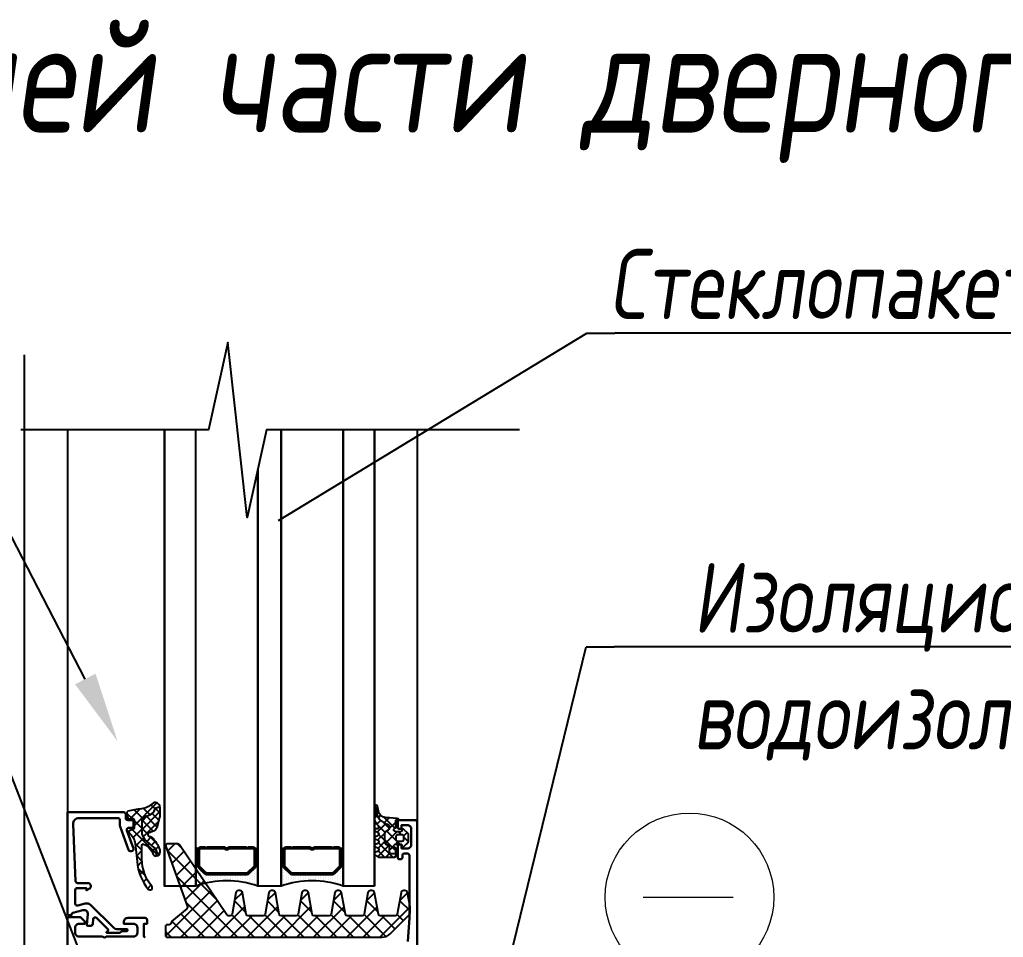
# Model space of a CAD drawing. Header units: millimetres. Extents: x 215300 to 349394, y -116838 to -1602.
# Drawn here: x 346995.2 to 347238.9, y -2693.3 to -2466 of the extents above; entities that cross this region are included whole.
import ezdxf
from ezdxf import colors
from ezdxf.entities.mleader import LeaderData, LeaderLine
from ezdxf.math import Vec2, Vec3

# ---------------------------------------------------------------- set-up
doc = ezdxf.new("R2010")
doc.units = ezdxf.units.MM
doc.layers.get('Defpoints').update_dxf_attribs({"color": 3, "lineweight": 35})
for name, color, linetype, lineweight in [('+АР_Размеры', 252, 'Continuous', 9), ('PDF _Геометрия', 7, 'Continuous', 0), ('АР_Оси_Разм', 7, 'Continuous', 15), ('АР_Тонкие', 250, 'Continuous', 5)]:
    doc.layers.add(name, color=color, linetype=linetype, lineweight=lineweight)
doc.layers.add('A-OKNO-RAM', color=140, linetype='Continuous')
doc.layers.add('АР_Таблицы', color=250, linetype='Continuous')
doc.styles.add('Архитект', font='isocpeur.ttf', dxfattribs={"width": 0.8, "oblique": 8})
doc.styles.add('Архитектурный размер', font='isocpeur.ttf', dxfattribs={"width": 0.8, "oblique": 8})
doc.dimstyles.new('KK 100', dxfattribs={"dimscale": 100, "dimtxt": 3, "dimasz": 2, "dimexe": 1.5, "dimexo": 2, "dimtad": 1, "dimdec": 0, "dimrnd": 5, "dimtxsty": 'Архитект', "dimblk": 'OBLIQUE', "dimcen": 2.5, "dimdle": 1.5, "dimadec": 0, "dimazin": 0, "dimtfac": 1, "dimtdec": 0, "dimtmove": 0, "dimatfit": 3, "dimarcsym": 0})

# ---------------------------------------------------------------- blocks, each defined once
blk = doc.blocks.new('*U22')
at = {"color": 8}
blk.add_lwpolyline([(0, -7.508), (0, -1), (2.25, -0.5), (-2.25, 0), (0, 0.5), (0, 5.323)], dxfattribs=at)
blk = doc.blocks.new('_Oblique')
at = {"color": 0, "linetype": 'ByBlock', "lineweight": -2}
blk.add_line((-0.5, -0.5), (0.5, 0.5), dxfattribs=at)
blk = doc.blocks.new('*D37')
at = {"layer": 'Defpoints', "color": 0, "ltscale": 100, "transparency": 16777216}
for p in [(347042.59, -2748.97), (346996.39, -2768.22), (347042.5, -2768.22)]:
    blk.add_point(p, dxfattribs=at)
at = {"layer": 'АР_Оси_Разм', "color": 0, "lineweight": -2, "ltscale": 100, "transparency": 16777216}
for p, q in [((346996.39, -2748.97), (346996.39, -2548.97)), ((346842.59, -2748.97), (346846.39, -2748.97)), ((346996.39, -2748.97), (346996.39, -2768.22)), ((346842.5, -2768.22), (346846.39, -2768.22)), ((346996.39, -2768.22), (346996.39, -2968.22))]:
    blk.add_line(p, q, dxfattribs=at)
at = {"layer": 'АР_Оси_Разм', "color": 0, "lineweight": -2, "ltscale": 100, "transparency": 16777216, "xscale": 200, "yscale": 200, "zscale": 200}
for p, rotation in [((346996.39, -2748.97), 270), ((346996.39, -2768.22), 90)]:
    blk.add_blockref('_Oblique', p, dxfattribs=dict(at, rotation=rotation))
at = {"layer": 'АР_Оси_Разм', "color": 0, "lineweight": 9, "ltscale": 100, "transparency": 16777216, "insert": (346755.06, -2743.76), "char_height": 300, "attachment_point": 5, "rotation": 90, "style": 'Архитектурный размер'}
blk.add_mtext('14', dxfattribs=at)

msp = doc.modelspace()

# ---------------------------------------------------------------- linework, layer by layer
at = {"layer": '+АР_Размеры', "ltscale": 100, "elevation": 0}
msp.add_lwpolyline([(347149.635, -2683.388), (347171.977, -2683.388)], dxfattribs=at)
at = {"layer": '+АР_Размеры', "ltscale": 100}
msp.add_circle((347161.118, -2683.388, 0), 20.881, dxfattribs=at)
at = {"layer": 'A-OKNO-RAM', "color": 8}
for p, q in [((347006.992, -2567.601, 0), (347006.992, -2662.328, 0)), ((347038.761, -2680.619, 0), (347038.761, -2567.601, 0)), ((347059.94, -2567.601, 0), (347059.94, -2680.619, 0)), ((347059.94, -2680.619, 0), (347059.94, -2567.601, 0)), ((347083.045, -2567.601, 0), (347083.045, -2680.619, 0)), ((347083.045, -2680.619, 0), (347083.045, -2567.601, 0)), ((347093.634, -2567.601, 0), (347093.634, -2664.735, 0)), ((347083.034, -2661.741, 0), (347083.377, -2661.398, 0)), ((347083.426, -2661.543, 0), (347083.859, -2661.11, 0)), ((347083.924, -2663.506, 0), (347083.034, -2662.617, 0)), ((347083.051, -2663.799, 0), (347083.732, -2663.118, 0)), ((347084.081, -2662.216, 0), (347083.43, -2661.564, 0)), ((347084.027, -2663.644, 0), (347084.596, -2663.075, 0)), ((347088.105, -2666.24, 0), (347085.409, -2663.544, 0)), ((347085.434, -2664.939, 0), (347086.683, -2663.689, 0)), ((347083.65, -2665.274, 0), (347084.579, -2664.345, 0)), ((347083.721, -2667.279, 0), (347085.859, -2665.141, 0)), ((347085.631, -2667.288, 0), (347084.139, -2665.797, 0)), ((347086.686, -2666.268, 0), (347085.299, -2664.881, 0)), ((347086.705, -2666.369, 0), (347088.339, -2664.735, 0)), ((347083.442, -2667.174, 0), (347083.034, -2666.766, 0)), ((347083.83, -2669.245, 0), (347085.533, -2667.542, 0)), ((347085.531, -2669.263, 0), (347084.152, -2667.884, 0)), ((347085.554, -2667.52, 0), (347086.063, -2667.011, 0)), ((347085.694, -2670.082, 0), (347088.634, -2667.141, 0)), ((347086.103, -2666.971, 0), (347086.685, -2666.389, 0)), ((347089.386, -2670.222, 0), (347086.134, -2666.97, 0)), ((347089.777, -2667.912, 0), (347089.007, -2667.141, 0)), ((347090.307, -2668.171, 0), (347091.149, -2667.328, 0)), ((347091.491, -2669.625, 0), (347090.361, -2668.495, 0)), ((347033.578, -2670.174, 0), (347031.764, -2671.987, 0)), ((347034.242, -2670.174, 0), (347035.396, -2671.328, 0)), ((347043.004, -2670.992, 0), (347042.658, -2671.339, 0)), ((347046.257, -2671.197, 0), (347045.997, -2671.458, 0)), ((347049.921, -2670.992, 0), (347049.574, -2671.339, 0)), ((347053.296, -2671.075, 0), (347053.026, -2671.345, 0)), ((347064.184, -2670.992, 0), (347063.837, -2671.339, 0)), ((347067.437, -2671.197, 0), (347067.176, -2671.458, 0)), ((347071.1, -2670.992, 0), (347070.753, -2671.339, 0)), ((347074.475, -2671.075, 0), (347074.205, -2671.345, 0)), ((347083.156, -2668.962, 0), (347083.139, -2668.946, 0)), ((347083.911, -2673.313, 0), (347086.571, -2670.653, 0)), ((347083.94, -2671.209, 0), (347085.531, -2669.618, 0)), ((347087.688, -2673.495, 0), (347084.093, -2669.9, 0)), ((347088.339, -2671.877, 0), (347085.55, -2669.087, 0)), ((347086.705, -2671.772, 0), (347087.867, -2670.61, 0)), ((347088.246, -2670.231, 0), (347089.026, -2669.452, 0)), ((347090.017, -2670.853, 0), (347089.923, -2670.758, 0)), ((347090.338, -2670.841, 0), (347091.417, -2669.762, 0)), ((347031.658, -2671.697, 0), (347043.816, -2683.855, 0)), ((347035.852, -2672.006, 0), (347032.856, -2675.002, 0)), ((347059.94, -2671.474, 0), (347059.94, -2675.324, 0)), ((347060.421, -2675.324, 0), (347060.421, -2671.474, 0)), ((347085.614, -2673.495, 0), (347084.012, -2671.894, 0)), ((347085.803, -2673.495, 0), (347086.878, -2672.421, 0)), ((347087.878, -2673.495, 0), (347088.329, -2673.045, 0)), ((347037.503, -2674.462, 0), (347033.949, -2678.016, 0)), ((347038.761, -2675.324, 0), (347038.761, -2680.619, 0)), ((347038.831, -2675.495, 0), (347039.242, -2675.084, 0)), ((347039.589, -2674.408, 0), (347039.242, -2674.754, 0)), ((347039.372, -2676.034, 0), (347039.372, -2676.034, 0)), ((347053.683, -2674.146, 0), (347053.336, -2674.493, 0)), ((347053.683, -2675.324, 0), (347053.683, -2675.507, 0)), ((347053.753, -2675.495, 0), (347054.164, -2675.084, 0)), ((347054.044, -2676.034, 0), (347054.044, -2676.034, 0)), ((347054.164, -2680.619, 0), (347054.164, -2675.324, 0)), ((347059.94, -2675.324, 0), (347059.94, -2680.619, 0)), ((347060.011, -2675.495, 0), (347060.421, -2675.084, 0)), ((347060.768, -2674.408, 0), (347060.421, -2674.754, 0)), ((347060.551, -2676.034, 0), (347060.551, -2676.034, 0)), ((347074.862, -2674.146, 0), (347074.515, -2674.493, 0)), ((347074.932, -2675.495, 0), (347075.343, -2675.084, 0)), ((347075.223, -2676.034, 0), (347075.223, -2676.034, 0)), ((347075.343, -2680.619, 0), (347075.343, -2675.324, 0)), ((347033.993, -2678.137, 0), (347049.134, -2693.278, 0)), ((347039.153, -2676.917, 0), (347035.041, -2681.03, 0)), ((347039.372, -2676.646, 0), (347039.372, -2676.646, 0)), ((347039.372, -2677.257, 0), (347039.372, -2677.257, 0)), ((347039.372, -2677.868, 0), (347039.372, -2677.868, 0)), ((347039.372, -2678.48, 0), (347039.372, -2678.48, 0)), ((347039.984, -2676.951, 0), (347039.984, -2676.951, 0)), ((347039.984, -2677.563, 0), (347039.984, -2677.563, 0)), ((347039.984, -2678.174, 0), (347039.984, -2678.174, 0)), ((347040.691, -2676.764, 0), (347040.446, -2677.009, 0)), ((347040.595, -2677.257, 0), (347040.595, -2677.257, 0)), ((347040.595, -2677.868, 0), (347040.595, -2677.868, 0)), ((347040.595, -2678.48, 0), (347040.595, -2678.48, 0)), ((347041.206, -2678.174, 0), (347041.206, -2678.174, 0)), ((347041.817, -2677.868, 0), (347041.817, -2677.868, 0)), ((347041.817, -2678.48, 0), (347041.817, -2678.48, 0)), ((347042.429, -2678.174, 0), (347042.429, -2678.174, 0)), ((347043.04, -2677.868, 0), (347043.04, -2677.868, 0)), ((347043.04, -2678.48, 0), (347043.04, -2678.48, 0)), ((347043.528, -2677.384, 0), (347043.182, -2677.731, 0)), ((347043.651, -2678.174, 0), (347043.651, -2678.174, 0)), ((347044.263, -2677.868, 0), (347044.263, -2677.868, 0)), ((347044.263, -2678.48, 0), (347044.263, -2678.48, 0)), ((347044.874, -2678.174, 0), (347044.874, -2678.174, 0)), ((347045.485, -2677.868, 0), (347045.485, -2677.868, 0)), ((347045.485, -2678.48, 0), (347045.485, -2678.48, 0)), ((347046.097, -2678.174, 0), (347046.097, -2678.174, 0)), ((347046.986, -2677.384, 0), (347046.64, -2677.731, 0)), ((347046.708, -2677.868, 0), (347046.708, -2677.868, 0)), ((347046.708, -2678.48, 0), (347046.708, -2678.48, 0)), ((347047.319, -2678.174, 0), (347047.319, -2678.174, 0)), ((347047.931, -2677.868, 0), (347047.931, -2677.868, 0)), ((347047.931, -2678.48, 0), (347047.931, -2678.48, 0)), ((347048.542, -2678.174, 0), (347048.542, -2678.174, 0)), ((347049.153, -2677.868, 0), (347049.153, -2677.868, 0)), ((347049.153, -2678.48, 0), (347049.153, -2678.48, 0)), ((347049.764, -2678.174, 0), (347049.764, -2678.174, 0)), ((347050.444, -2677.384, 0), (347050.098, -2677.731, 0)), ((347050.376, -2677.868, 0), (347050.376, -2677.868, 0)), ((347050.376, -2678.48, 0), (347050.376, -2678.48, 0)), ((347050.987, -2678.174, 0), (347050.987, -2678.174, 0)), ((347051.598, -2677.868, 0), (347051.598, -2677.868, 0)), ((347051.598, -2678.48, 0), (347051.598, -2678.48, 0)), ((347052.21, -2677.563, 0), (347052.21, -2677.563, 0)), ((347052.21, -2678.174, 0), (347052.21, -2678.174, 0)), ((347052.821, -2677.257, 0), (347052.821, -2677.257, 0)), ((347052.821, -2677.868, 0), (347052.821, -2677.868, 0)), ((347052.821, -2678.48, 0), (347052.821, -2678.48, 0)), ((347053.432, -2676.34, 0), (347053.432, -2676.34, 0)), ((347053.432, -2676.951, 0), (347053.432, -2676.951, 0)), ((347053.432, -2677.563, 0), (347053.432, -2677.563, 0)), ((347053.432, -2678.174, 0), (347053.432, -2678.174, 0)), ((347054.044, -2676.646, 0), (347054.044, -2676.646, 0)), ((347054.044, -2677.257, 0), (347054.044, -2677.257, 0)), ((347054.044, -2677.868, 0), (347054.044, -2677.868, 0)), ((347054.044, -2678.48, 0), (347054.044, -2678.48, 0)), ((347060.551, -2676.646, 0), (347060.551, -2676.646, 0)), ((347060.551, -2677.257, 0), (347060.551, -2677.257, 0)), ((347060.551, -2677.868, 0), (347060.551, -2677.868, 0)), ((347060.551, -2678.48, 0), (347060.551, -2678.48, 0)), ((347061.163, -2676.951, 0), (347061.163, -2676.951, 0)), ((347061.163, -2677.563, 0), (347061.163, -2677.563, 0)), ((347061.163, -2678.174, 0), (347061.163, -2678.174, 0)), ((347061.87, -2676.764, 0), (347061.625, -2677.009, 0)), ((347061.774, -2677.257, 0), (347061.774, -2677.257, 0)), ((347061.774, -2677.868, 0), (347061.774, -2677.868, 0)), ((347061.774, -2678.48, 0), (347061.774, -2678.48, 0)), ((347062.385, -2678.174, 0), (347062.385, -2678.174, 0)), ((347062.997, -2677.868, 0), (347062.997, -2677.868, 0)), ((347062.997, -2678.48, 0), (347062.997, -2678.48, 0)), ((347063.608, -2678.174, 0), (347063.608, -2678.174, 0)), ((347064.219, -2677.868, 0), (347064.219, -2677.868, 0)), ((347064.219, -2678.48, 0), (347064.219, -2678.48, 0)), ((347064.707, -2677.384, 0), (347064.361, -2677.731, 0)), ((347064.831, -2678.174, 0), (347064.831, -2678.174, 0)), ((347065.442, -2677.868, 0), (347065.442, -2677.868, 0)), ((347065.442, -2678.48, 0), (347065.442, -2678.48, 0)), ((347066.053, -2678.174, 0), (347066.053, -2678.174, 0)), ((347066.664, -2677.868, 0), (347066.664, -2677.868, 0)), ((347066.664, -2678.48, 0), (347066.664, -2678.48, 0)), ((347067.276, -2678.174, 0), (347067.276, -2678.174, 0)), ((347068.166, -2677.384, 0), (347067.819, -2677.731, 0)), ((347067.887, -2677.868, 0), (347067.887, -2677.868, 0)), ((347067.887, -2678.48, 0), (347067.887, -2678.48, 0)), ((347068.498, -2678.174, 0), (347068.498, -2678.174, 0)), ((347069.11, -2677.868, 0), (347069.11, -2677.868, 0)), ((347069.11, -2678.48, 0), (347069.11, -2678.48, 0)), ((347069.721, -2678.174, 0), (347069.721, -2678.174, 0)), ((347070.332, -2677.868, 0), (347070.332, -2677.868, 0)), ((347070.332, -2678.48, 0), (347070.332, -2678.48, 0)), ((347070.944, -2678.174, 0), (347070.944, -2678.174, 0)), ((347071.624, -2677.384, 0), (347071.277, -2677.731, 0)), ((347071.555, -2677.868, 0), (347071.555, -2677.868, 0)), ((347071.555, -2678.48, 0), (347071.555, -2678.48, 0)), ((347072.166, -2678.174, 0), (347072.166, -2678.174, 0)), ((347072.778, -2677.868, 0), (347072.778, -2677.868, 0)), ((347072.778, -2678.48, 0), (347072.778, -2678.48, 0)), ((347073.389, -2677.563, 0), (347073.389, -2677.563, 0)), ((347073.389, -2678.174, 0), (347073.389, -2678.174, 0)), ((347074, -2677.257, 0), (347074, -2677.257, 0)), ((347074, -2677.868, 0), (347074, -2677.868, 0)), ((347074, -2678.48, 0), (347074, -2678.48, 0)), ((347074.611, -2676.34, 0), (347074.611, -2676.34, 0)), ((347074.611, -2676.951, 0), (347074.611, -2676.951, 0)), ((347074.611, -2677.563, 0), (347074.611, -2677.563, 0)), ((347074.611, -2678.174, 0), (347074.611, -2678.174, 0)), ((347075.223, -2676.646, 0), (347075.223, -2676.646, 0)), ((347075.223, -2677.257, 0), (347075.223, -2677.257, 0)), ((347075.223, -2677.868, 0), (347075.223, -2677.868, 0)), ((347075.223, -2678.48, 0), (347075.223, -2678.48, 0)), ((347038.761, -2680.619, 0), (347031.059, -2680.619, 0)), ((347038.761, -2680.619, 0), (347031.059, -2680.619, 0)), ((347040.804, -2679.373, 0), (347036.133, -2684.044, 0)), ((347039.372, -2679.091, 0), (347039.372, -2679.091, 0)), ((347039.372, -2679.702, 0), (347039.372, -2679.702, 0)), ((347039.372, -2680.313, 0), (347039.372, -2680.313, 0)), ((347039.984, -2678.785, 0), (347039.984, -2678.785, 0)), ((347039.984, -2679.396, 0), (347039.984, -2679.396, 0)), ((347039.984, -2680.008, 0), (347039.984, -2680.008, 0)), ((347040.595, -2679.091, 0), (347040.595, -2679.091, 0)), ((347040.595, -2679.702, 0), (347040.595, -2679.702, 0)), ((347041.206, -2678.785, 0), (347041.206, -2678.785, 0)), ((347041.206, -2679.396, 0), (347041.206, -2679.396, 0)), ((347041.817, -2679.091, 0), (347041.817, -2679.091, 0)), ((347041.817, -2679.702, 0), (347041.817, -2679.702, 0)), ((347042.429, -2678.785, 0), (347042.429, -2678.785, 0)), ((347042.429, -2679.396, 0), (347042.429, -2679.396, 0)), ((347043.04, -2679.091, 0), (347043.04, -2679.091, 0)), ((347043.651, -2678.785, 0), (347043.651, -2678.785, 0)), ((347043.651, -2679.396, 0), (347043.651, -2679.396, 0)), ((347044.263, -2679.091, 0), (347044.263, -2679.091, 0)), ((347044.874, -2678.785, 0), (347044.874, -2678.785, 0)), ((347045.485, -2679.091, 0), (347045.485, -2679.091, 0)), ((347046.097, -2678.785, 0), (347046.097, -2678.785, 0)), ((347046.708, -2679.091, 0), (347046.708, -2679.091, 0)), ((347047.319, -2678.785, 0), (347047.319, -2678.785, 0)), ((347047.931, -2679.091, 0), (347047.931, -2679.091, 0)), ((347048.542, -2678.785, 0), (347048.542, -2678.785, 0)), ((347049.153, -2679.091, 0), (347049.153, -2679.091, 0)), ((347049.764, -2678.785, 0), (347049.764, -2678.785, 0)), ((347049.764, -2679.396, 0), (347049.764, -2679.396, 0)), ((347050.376, -2679.091, 0), (347050.376, -2679.091, 0)), ((347050.987, -2678.785, 0), (347050.987, -2678.785, 0)), ((347050.987, -2679.396, 0), (347050.987, -2679.396, 0)), ((347051.598, -2679.091, 0), (347051.598, -2679.091, 0)), ((347051.598, -2679.702, 0), (347051.598, -2679.702, 0)), ((347052.21, -2678.785, 0), (347052.21, -2678.785, 0)), ((347052.21, -2679.396, 0), (347052.21, -2679.396, 0)), ((347052.21, -2680.008, 0), (347052.21, -2680.008, 0)), ((347052.821, -2679.091, 0), (347052.821, -2679.091, 0)), ((347052.821, -2679.702, 0), (347052.821, -2679.702, 0)), ((347053.432, -2678.785, 0), (347053.432, -2678.785, 0)), ((347053.432, -2679.396, 0), (347053.432, -2679.396, 0)), ((347053.432, -2680.008, 0), (347053.432, -2680.008, 0)), ((347054.044, -2679.091, 0), (347054.044, -2679.091, 0)), ((347054.044, -2679.702, 0), (347054.044, -2679.702, 0)), ((347054.044, -2680.313, 0), (347054.044, -2680.313, 0)), ((347059.94, -2680.619, 0), (347054.164, -2680.619, 0)), ((347060.551, -2679.091, 0), (347060.551, -2679.091, 0)), ((347060.551, -2679.702, 0), (347060.551, -2679.702, 0)), ((347060.551, -2680.313, 0), (347060.551, -2680.313, 0)), ((347061.163, -2678.785, 0), (347061.163, -2678.785, 0)), ((347061.163, -2679.396, 0), (347061.163, -2679.396, 0)), ((347061.163, -2680.008, 0), (347061.163, -2680.008, 0)), ((347061.774, -2679.091, 0), (347061.774, -2679.091, 0)), ((347061.774, -2679.702, 0), (347061.774, -2679.702, 0)), ((347062.385, -2678.785, 0), (347062.385, -2678.785, 0)), ((347062.385, -2679.396, 0), (347062.385, -2679.396, 0)), ((347062.997, -2679.091, 0), (347062.997, -2679.091, 0)), ((347062.997, -2679.702, 0), (347062.997, -2679.702, 0)), ((347063.608, -2678.785, 0), (347063.608, -2678.785, 0)), ((347063.608, -2679.396, 0), (347063.608, -2679.396, 0)), ((347064.219, -2679.091, 0), (347064.219, -2679.091, 0)), ((347064.831, -2678.785, 0), (347064.831, -2678.785, 0)), ((347064.831, -2679.396, 0), (347064.831, -2679.396, 0)), ((347065.442, -2679.091, 0), (347065.442, -2679.091, 0)), ((347066.053, -2678.785, 0), (347066.053, -2678.785, 0)), ((347066.664, -2679.091, 0), (347066.664, -2679.091, 0)), ((347067.276, -2678.785, 0), (347067.276, -2678.785, 0)), ((347067.887, -2679.091, 0), (347067.887, -2679.091, 0)), ((347068.498, -2678.785, 0), (347068.498, -2678.785, 0)), ((347069.11, -2679.091, 0), (347069.11, -2679.091, 0)), ((347069.721, -2678.785, 0), (347069.721, -2678.785, 0)), ((347070.332, -2679.091, 0), (347070.332, -2679.091, 0)), ((347070.944, -2678.785, 0), (347070.944, -2678.785, 0)), ((347070.944, -2679.396, 0), (347070.944, -2679.396, 0)), ((347071.555, -2679.091, 0), (347071.555, -2679.091, 0)), ((347072.166, -2678.785, 0), (347072.166, -2678.785, 0)), ((347072.166, -2679.396, 0), (347072.166, -2679.396, 0)), ((347072.778, -2679.091, 0), (347072.778, -2679.091, 0)), ((347072.778, -2679.702, 0), (347072.778, -2679.702, 0)), ((347073.389, -2678.785, 0), (347073.389, -2678.785, 0)), ((347073.389, -2679.396, 0), (347073.389, -2679.396, 0)), ((347073.389, -2680.008, 0), (347073.389, -2680.008, 0)), ((347074, -2679.091, 0), (347074, -2679.091, 0)), ((347074, -2679.702, 0), (347074, -2679.702, 0)), ((347074.611, -2678.785, 0), (347074.611, -2678.785, 0)), ((347074.611, -2679.396, 0), (347074.611, -2679.396, 0)), ((347074.611, -2680.008, 0), (347074.611, -2680.008, 0)), ((347075.223, -2679.091, 0), (347075.223, -2679.091, 0)), ((347075.223, -2679.702, 0), (347075.223, -2679.702, 0)), ((347075.223, -2680.313, 0), (347075.223, -2680.313, 0)), ((347083.045, -2680.619, 0), (347075.343, -2680.619, 0)), ((347042.455, -2681.829, 0), (347031.293, -2692.991, 0)), ((347050.331, -2682.165, 0), (347048.404, -2684.093, 0)), ((347049.948, -2681.774, 0), (347050.326, -2682.151, 0)), ((347058.522, -2682.188, 0), (347056.58, -2684.129, 0)), ((347058.186, -2681.798, 0), (347058.484, -2682.096, 0)), ((347066.712, -2682.21, 0), (347064.757, -2684.166, 0)), ((347066.441, -2681.841, 0), (347066.625, -2682.024, 0)), ((347074.901, -2682.234, 0), (347072.933, -2684.202, 0)), ((347083.09, -2682.258, 0), (347081.109, -2684.239, 0)), ((347091.278, -2682.284, 0), (347089.286, -2684.275, 0)), ((347044.106, -2684.285, 0), (347035.112, -2693.278, 0)), ((347036.327, -2684.578, 0), (347045.027, -2693.278, 0)), ((347050.956, -2685.647, 0), (347043.325, -2693.278, 0)), ((347048.367, -2684.299, 0), (347051.222, -2687.154, 0)), ((347059.144, -2685.672, 0), (347051.538, -2693.278, 0)), ((347056.555, -2684.273, 0), (347059.399, -2687.117, 0)), ((347067.331, -2685.698, 0), (347059.751, -2693.278, 0)), ((347064.742, -2684.248, 0), (347067.575, -2687.081, 0)), ((347075.518, -2685.723, 0), (347067.964, -2693.278, 0)), ((347072.929, -2684.222, 0), (347075.751, -2687.044, 0)), ((347083.706, -2685.749, 0), (347076.176, -2693.278, 0)), ((347081.117, -2684.197, 0), (347083.928, -2687.008, 0)), ((347091.893, -2685.774, 0), (347084.389, -2693.278, 0)), ((347089.304, -2684.171, 0), (347091.901, -2686.768, 0)), ((347035.115, -2687.472, 0), (347040.921, -2693.278, 0)), ((347045.756, -2686.74, 0), (347039.218, -2693.278, 0)), ((347052.726, -2687.983, 0), (347047.431, -2693.278, 0)), ((347047.721, -2687.759, 0), (347053.24, -2693.278, 0)), ((347052.052, -2687.983, 0), (347057.347, -2693.278, 0)), ((347060.939, -2687.983, 0), (347055.644, -2693.278, 0)), ((347055.915, -2687.74, 0), (347061.453, -2693.278, 0)), ((347060.265, -2687.983, 0), (347065.56, -2693.278, 0)), ((347069.152, -2687.983, 0), (347063.857, -2693.278, 0)), ((347064.108, -2687.721, 0), (347069.666, -2693.278, 0)), ((347068.478, -2687.983, 0), (347073.773, -2693.278, 0)), ((347077.365, -2687.984, 0), (347072.07, -2693.278, 0)), ((347072.301, -2687.7, 0), (347077.879, -2693.278, 0)), ((347076.691, -2687.984, 0), (347081.986, -2693.278, 0)), ((347085.578, -2687.984, 0), (347080.283, -2693.278, 0)), ((347080.493, -2687.679, 0), (347085.918, -2693.104, 0)), ((347084.904, -2687.984, 0), (347088.162, -2691.242, 0)), ((347088.684, -2687.657, 0), (347090.215, -2689.189, 0)), ((347032.845, -2689.309, 0), (347036.814, -2693.278, 0)), ((347031.252, -2691.822, 0), (347032.708, -2693.278, 0))]:
    msp.add_line(p, q, dxfattribs=at)
at = {"layer": 'A-OKNO-RAM', "color": 8, "extrusion": (0, 0, -1)}
for p, q in [((347023.502, -2665.661, 0), (347029.166, -2659.998, 0)), ((347027.449, -2662.941, 0), (347025.87, -2661.363, 0)), ((347028.713, -2661.504, 0), (347027.68, -2660.471, 0)), ((347029.906, -2662.502, 0), (347028.801, -2661.398, 0)), ((347022.986, -2663.881, 0), (347021.783, -2662.679, 0)), ((347022.522, -2663.94, 0), (347024.943, -2661.519, 0)), ((347025.632, -2663.826, 0), (347023.547, -2661.741, 0)), ((347025.486, -2666.573, 0), (347029.906, -2662.154, 0)), ((347025.486, -2664.499, 0), (347026.781, -2663.204, 0)), ((347029.164, -2665.91, 0), (347026.546, -2663.292, 0)), ((347029.631, -2664.302, 0), (347027.969, -2662.64, 0)), ((347025.477, -2666.372, 0), (347023.502, -2664.398, 0)), ((347028.205, -2667.026, 0), (347025.487, -2664.308, 0)), ((347025.76, -2668.375, 0), (347029.548, -2664.587, 0)), ((347029.126, -2672.724, 0), (347023.033, -2666.63, 0)), ((347023.259, -2668.607, 0), (347025.477, -2666.389, 0)), ((347023.867, -2670.7, 0), (347025.904, -2668.663, 0)), ((347026.886, -2667.781, 0), (347025.486, -2666.382, 0)), ((347026.718, -2669.492, 0), (347027.77, -2668.439, 0)), ((347029.085, -2669.98, 0), (347027.432, -2668.327, 0)), ((347025.438, -2671.737, 0), (347023.8, -2670.098, 0)), ((347026.634, -2670.635, 0), (347027.282, -2669.987, 0)), ((347027.836, -2670.449, 0), (347028.768, -2669.517, 0)), ((347028.889, -2671.47, 0), (347029.545, -2670.814, 0)), ((347024.141, -2673.128, 0), (347025.438, -2671.831, 0)), ((347025.451, -2674.451, 0), (347024.142, -2673.143, 0)), ((347027.914, -2672.056, 0), (347028.721, -2671.25, 0)), ((347029.776, -2672.747, 0), (347029.127, -2672.097, 0)), ((347029.294, -2673.14, 0), (347029.854, -2672.58, 0)), ((347024.4, -2675.57, 0), (347025.454, -2674.516, 0)), ((347026.25, -2677.952, 0), (347024.512, -2676.214, 0)), ((347024.931, -2677.741, 0), (347025.85, -2676.822, 0)), ((347025.773, -2679.6, 0), (347026.625, -2678.749, 0)), ((347026.868, -2681.207, 0), (347027.69, -2680.386, 0))]:
    msp.add_line(p, q, dxfattribs=at)
at = {"layer": 'A-OKNO-RAM'}
for p, q in [((347039.242, -2675.507, 0), (347039.242, -2675.324, 0)), ((347040.956, -2677.52, 0), (347039.454, -2676.017, 0)), ((347053.471, -2676.017, 0), (347051.969, -2677.52, 0)), ((347060.421, -2675.507, 0), (347060.421, -2675.324, 0)), ((347062.135, -2677.52, 0), (347060.633, -2676.017, 0)), ((347074.65, -2676.017, 0), (347073.148, -2677.52, 0)), ((347074.862, -2675.324, 0), (347074.862, -2675.507, 0)), ((347051.458, -2677.731, 0), (347041.467, -2677.731, 0)), ((347072.637, -2677.731, 0), (347062.646, -2677.731, 0))]:
    msp.add_line(p, q, dxfattribs=at)
at = {"layer": 'A-OKNO-RAM', "color": 8, "elevation": 0}
for points in [[(347031.059, -2567.601), (347031.059, -2680.619)], [(347075.343, -2567.601), (347075.343, -2680.619)], [(347054.164, -2577.429), (347054.164, -2680.619)]]:
    msp.add_lwpolyline(points, close=True, dxfattribs=at)
for points in [[(347023.502, -2666.257), (347023.502, -2666.257, -0.3153), (347023.312, -2666.529), (347022.344, -2666.881), (347022.344, -2666.881, 0.570387), (347022.253, -2667.37, -0.16767), (347023.798, -2670.081), (347024.298, -2674.53), (347024.298, -2674.53, 0.162911), (347026.988, -2681.353, 1), (347027.873, -2680.61, -0.176415), (347025.438, -2673.923), (347025.438, -2670.46), (347025.438, -2670.46, -0.55617), (347025.855, -2670.201, -0.0216088), (347026.559, -2670.588, -0.180288), (347028.119, -2672.558, 0.325222), (347028.99, -2673.192, 0.312511), (347028.586, -2671.103), (347026.196, -2669.058), (347026.196, -2669.058, -0.182266), (347025.477, -2667.151), (347025.477, -2664.351), (347025.477, -2664.351, -0.312208), (347026.1, -2663.45), (347027.413, -2662.956), (347027.413, -2662.956, 0.219562), (347028.634, -2661.671, -0.322699), (347029.478, -2661.081), (347029.905, -2661.075), (347029.905, -2661.075, 0.654255), (347027.965, -2660.227, -0.154811), (347025.331, -2661.466, 0.0194571), (347021.951, -2662.05, 0.416748), (347021.728, -2662.395), (347021.989, -2663.736), (347021.989, -2663.736, 0.399586), (347022.313, -2663.967), (347023.177, -2663.857), (347023.177, -2663.857, -0.451558), (347023.502, -2664.144), (347023.502, -2664.144)], [(347028.279, -2667), (347028.279, -2667), (347027.203, -2667.384, 0.841809), (347027.365, -2668.321, -0.196641), (347027.993, -2668.616, -0.10771), (347029.815, -2671.455, -0.0892737), (347029.906, -2671.958), (347029.906, -2671.958), (347029.906, -2672.276, -0.411153), (347029, -2673.192, 0.311931), (347028.593, -2671.096), (347028.593, -2671.096), (347026.203, -2669.051, -0.182205), (347025.486, -2667.151), (347025.486, -2667.151), (347025.486, -2664.351, -0.312208), (347026.103, -2663.459), (347026.103, -2663.459), (347027.416, -2662.965, 0.219567), (347028.643, -2661.674, -0.322728), (347029.478, -2661.091), (347029.478, -2661.091), (347029.905, -2661.085, -0.0085648), (347029.906, -2661.109), (347029.906, -2661.109), (347029.907, -2663.077, -0.070848), (347029.83, -2663.614), (347029.83, -2663.614), (347029.097, -2666.142, -0.23773)], [(347088.339, -2667.141), (347088.339, -2667.141, -1), (347088.339, -2666.179), (347088.339, -2664.253), (347089.11, -2664.253), (347089.11, -2664.253, 0.41421), (347088.725, -2663.868), (347085.766, -2663.609), (347085.766, -2663.609, -0.334543), (347084.044, -2662.058), (347083.808, -2660.844), (347083.808, -2660.844, 0.643242), (347083.126, -2660.681), (347083.258, -2660.944), (347083.258, -2660.944, -0.0675268), (347083.463, -2661.807, 0.3416), (347086.325, -2665.265, -0.353497), (347086.705, -2665.735), (347086.705, -2666.362), (347086.705, -2666.362, -0.267949), (347086.465, -2666.779), (347085.791, -2667.168), (347085.791, -2667.168, 0.267949), (347085.55, -2667.585), (347085.55, -2669.739), (347085.55, -2669.739, 0.267949), (347085.791, -2670.156), (347086.465, -2670.545), (347086.465, -2670.545, -0.267949), (347086.705, -2670.961), (347086.705, -2672.031), (347086.705, -2672.031, 0.414214), (347087.187, -2672.513), (347088.339, -2672.513), (347088.339, -2671.185), (347088.339, -2671.185, -1), (347088.339, -2670.222), (347089.591, -2670.222), (347089.591, -2670.222, -0.414214), (347089.88, -2670.511), (347089.88, -2670.607), (347089.88, -2670.607, 0.667817), (347090.373, -2670.812), (347091.375, -2669.81), (347091.375, -2669.81, 0.199038), (347091.516, -2669.469), (347091.516, -2667.894), (347091.516, -2667.894, 0.199004), (347091.375, -2667.554), (347090.373, -2666.552), (347090.373, -2666.552, 0.667911), (347089.88, -2666.756), (347089.88, -2666.853), (347089.88, -2666.853, -0.414214), (347089.591, -2667.141), (347089.591, -2667.141)], [(347039.242, -2675.324), (347039.242, -2671.474, 1.0000013), (347038.761, -2671.474), (347038.761, -2675.324, 0.9999987)], [(347054.164, -2675.324), (347054.164, -2671.474, 1.0000013), (347053.683, -2671.474), (347053.683, -2675.324, 0.9999987)], [(347075.343, -2675.324), (347075.343, -2671.474, 1.0000013), (347074.862, -2671.474), (347074.862, -2675.324, 0.9999987)]]:
    msp.add_lwpolyline(points, format="xyb", close=True, dxfattribs=at)
at = {"layer": 'A-OKNO-RAM', "color": 8, "extrusion": (0, 0, -1), "elevation": 0}
for points in [[(-347083.32, -2669.054), (-347083.32, -2669.054, 0.767333), (-347083.32, -2668.31), (-347083.904, -2668.091), (-347083.904, -2668.091, -0.767324), (-347083.904, -2667.347), (-347083.32, -2667.128), (-347083.32, -2667.128, 0.87698), (-347083.419, -2666.371), (-347083.804, -2666.371), (-347083.804, -2666.371, -0.698124), (-347084.054, -2665.693, 0.220237), (-347083.034, -2663.491), (-347083.034, -2660.919), (-347083.034, -2660.919, 0.161167), (-347083.11, -2660.689), (-347083.24, -2660.947), (-347083.24, -2660.947, 0.0674672), (-347083.444, -2661.808, -0.34158), (-347086.313, -2665.274, 0.353524), (-347086.686, -2665.735), (-347086.686, -2666.362), (-347086.686, -2666.362, 0.267949), (-347086.45, -2666.771), (-347085.776, -2667.16), (-347085.776, -2667.16, -0.267949), (-347085.531, -2667.585), (-347085.531, -2669.739), (-347085.531, -2669.739, -0.267949), (-347085.776, -2670.164), (-347086.45, -2670.553), (-347086.45, -2670.553, 0.267949), (-347086.686, -2670.961), (-347086.686, -2672.031), (-347086.686, -2672.031, -0.414214), (-347087.177, -2672.522), (-347088.329, -2672.522), (-347088.329, -2673.207), (-347088.329, -2673.207, 0.414214), (-347088.04, -2673.495), (-347084.19, -2673.496), (-347083.227, -2672.866), (-347083.227, -2672.866, 0.668184), (-347083.32, -2672.161), (-347083.904, -2671.942), (-347083.904, -2671.942, -0.767324), (-347083.904, -2671.198), (-347083.32, -2670.979), (-347083.32, -2670.979, 0.767333), (-347083.32, -2670.235), (-347083.904, -2670.016), (-347083.904, -2670.016, -0.767325), (-347083.904, -2669.273), (-347083.904, -2669.273)], [(-347088.339, -2668.971), (-347088.339, -2668.971, -0.414225), (-347088.821, -2669.452), (-347088.821, -2669.452), (-347089.88, -2669.452, -0.414235), (-347090.361, -2668.971), (-347090.361, -2668.971), (-347090.361, -2668.393, -0.414235), (-347089.88, -2667.912), (-347089.88, -2667.912), (-347088.821, -2667.912, -0.414225), (-347088.339, -2668.393), (-347088.339, -2668.393)], [(-347066.065, -2681.726), (-347066.065, -2681.726), (-347065.752, -2681.726, -0.36397), (-347065.089, -2682.283), (-347065.089, -2682.283), (-347064.154, -2687.586, 0.363971), (-347063.679, -2687.983), (-347063.679, -2687.983), (-347059.955, -2687.983, 0.363969), (-347059.481, -2687.586), (-347059.481, -2687.586), (-347058.546, -2682.283, -0.36397), (-347057.882, -2681.726), (-347057.882, -2681.726), (-347057.569, -2681.726, -0.36397), (-347056.906, -2682.283), (-347056.906, -2682.283), (-347055.971, -2687.586, 0.363971), (-347055.497, -2687.983), (-347055.497, -2687.983), (-347051.772, -2687.983, 0.363969), (-347051.298, -2687.586), (-347051.298, -2687.586), (-347050.363, -2682.283, -0.36397), (-347049.7, -2681.726), (-347049.7, -2681.726), (-347049.386, -2681.726, -0.36397), (-347048.723, -2682.283), (-347048.723, -2682.283), (-347047.788, -2687.586, 0.363971), (-347047.314, -2687.983), (-347047.314, -2687.983), (-347046.848, -2687.983, 0.249753), (-347046.449, -2687.771), (-347046.449, -2687.771), (-347034.763, -2670.386, -0.249752), (-347034.364, -2670.174), (-347034.364, -2670.174), (-347031.793, -2670.174, -0.520132), (-347031.34, -2670.819), (-347031.34, -2670.819), (-347036.746, -2685.736, 0.319952), (-347036.597, -2686.274), (-347036.597, -2686.274), (-347032.875, -2689.283, -0.226495), (-347032.696, -2689.657), (-347032.696, -2689.657), (-347032.696, -2689.716, 0.414215), (-347032.215, -2690.198), (-347032.215, -2690.198), (-347031.733, -2690.198, -0.414215), (-347031.252, -2690.679), (-347031.252, -2690.679), (-347031.252, -2692.797, -0.41421), (-347031.733, -2693.278), (-347031.733, -2693.278), (-347084.929, -2693.278, -0.198914), (-347086.971, -2692.433), (-347086.971, -2692.433), (-347091.76, -2687.643, -0.198912), (-347091.901, -2687.303), (-347091.901, -2687.303), (-347091.901, -2685.863, -0.0436609), (-347091.894, -2685.779), (-347091.894, -2685.779), (-347091.278, -2682.283, -0.36397), (-347090.614, -2681.726), (-347090.614, -2681.726), (-347090.301, -2681.726, -0.36397), (-347089.637, -2682.283), (-347089.637, -2682.283), (-347088.702, -2687.586, 0.363971), (-347088.228, -2687.984), (-347088.228, -2687.984), (-347084.504, -2687.984, 0.363969), (-347084.03, -2687.586), (-347084.03, -2687.586), (-347083.095, -2682.283, -0.36397), (-347082.431, -2681.726), (-347082.431, -2681.726), (-347082.118, -2681.726, -0.36397), (-347081.454, -2682.283), (-347081.454, -2682.283), (-347080.519, -2687.586, 0.363971), (-347080.045, -2687.984), (-347080.045, -2687.984), (-347076.321, -2687.984, 0.363969), (-347075.847, -2687.586), (-347075.847, -2687.586), (-347074.912, -2682.283, -0.36397), (-347074.248, -2681.726), (-347074.248, -2681.726), (-347073.935, -2681.726, -0.36397), (-347073.271, -2682.283), (-347073.271, -2682.283), (-347072.336, -2687.586, 0.363971), (-347071.862, -2687.983), (-347071.862, -2687.983), (-347068.138, -2687.983, 0.363969), (-347067.664, -2687.586), (-347067.664, -2687.586), (-347066.729, -2682.283, -0.36397)]]:
    msp.add_lwpolyline(points, format="xyb", close=True, dxfattribs=at)
at = {"layer": 'A-OKNO-RAM', "color": 8, "elevation": 0}
for points in [[(347089.041, -2664.033), (347088.821, -2664.253), (347088.408, -2663.841)], [(347039.242, -2672.588), (347038.761, -2672.107), (347039.242, -2671.626)], [(347039.242, -2674.317), (347038.761, -2673.836), (347039.242, -2673.355)], [(347054.164, -2672.588), (347053.683, -2672.107), (347054.164, -2671.626)], [(347054.164, -2674.317), (347053.683, -2673.836), (347054.164, -2673.355)], [(347060.421, -2672.588), (347059.94, -2672.107), (347060.421, -2671.626)], [(347060.421, -2674.317), (347059.94, -2673.836), (347060.421, -2673.355)], [(347075.343, -2672.588), (347074.862, -2672.107), (347075.343, -2671.626)], [(347075.343, -2674.317), (347074.862, -2673.836), (347075.343, -2673.355)]]:
    msp.add_lwpolyline(points, dxfattribs=at)
at = {"layer": 'A-OKNO-RAM', "color": 8}
for centre, radius, start, end in [((347060.181, -2671.474, 0), 0.241, 359.99985, 180), ((347039.002, -2675.324, 0), 0.241, 180, 359.99985), ((347053.923, -2675.324, 0), 0.241, 180, 359.99985), ((347060.181, -2675.324, 0), 0.241, 180, 359.99985), ((347060.181, -2675.324, 0), 0.241, 180, 359.99985), ((347075.102, -2675.324, 0), 0.241, 180, 359.99985), ((347046.462, -2702.446, 0), 23.146, 70.56479, 109.43539), ((347067.642, -2702.446, 0), 23.146, 70.56479, 109.43539)]:
    msp.add_arc(centre, radius, start, end, dxfattribs=at)
at = {"layer": 'A-OKNO-RAM'}
for centre, start, end in [((347039.964, -2675.507, 0), 180, 225.00001), ((347052.961, -2675.507, 0), 314.99975, 359.99985), ((347061.143, -2675.507, 0), 180, 225.00001), ((347074.14, -2675.507, 0), 314.99975, 359.99985), ((347041.467, -2677.009, 0), 225.00001, 270.00022), ((347051.458, -2677.009, 0), 270.00022, 314.99975), ((347062.646, -2677.009, 0), 225.00001, 270.00022), ((347072.637, -2677.009, 0), 270.00022, 314.99975)]:
    msp.add_arc(centre, 0.722, start, end, dxfattribs=at)
at = {"layer": 'PDF _Геометрия', "lineweight": 30, "elevation": 0}
for points in [[(347006.992, -2687.839), (347006.992, -2687.839), (347006.992, -2662.328), (347020.951, -2662.328, -0.414206), (347021.432, -2662.809), (347021.432, -2662.809), (347021.432, -2663.772, 0.414216), (347021.914, -2664.253), (347021.914, -2664.253), (347022.876, -2664.253, -0.414208), (347023.358, -2664.735), (347023.358, -2664.735), (347023.358, -2665.697, -0.414204), (347022.876, -2666.179), (347022.876, -2666.179), (347022.149, -2666.179, 0.519987), (347021.696, -2666.825), (347021.696, -2666.825), (347023.329, -2671.309, -0.520202), (347022.877, -2671.955), (347022.877, -2671.955), (347022.57, -2671.955, -0.31525), (347022.118, -2671.638), (347022.118, -2671.638), (347020.017, -2665.872, -0.0875337), (347019.988, -2665.707), (347019.988, -2665.707), (347019.988, -2664.253, 0.414205), (347019.507, -2663.772), (347019.507, -2663.772), (347009.834, -2663.772, 0.426803), (347008.391, -2665.278), (347008.391, -2665.278), (347008.995, -2679.388, 0.401735), (347009.476, -2679.849), (347009.476, -2679.849), (347012.106, -2679.849, -0.740526), (347012.317, -2681.323), (347012.317, -2681.323), (347011.709, -2681.678), (347011.709, -2681.1), (347009.399, -2681.1, 0.414215), (347008.918, -2681.582), (347008.918, -2681.582), (347008.918, -2683.507), (347008.918, -2684.978, 0.493126), (347009.523, -2685.443), (347009.523, -2685.443), (347011.39, -2684.942, -0.267952), (347012.785, -2685.316), (347012.785, -2685.316), (347018.21, -2690.741, 0.198912), (347019.572, -2691.305), (347019.572, -2691.305), (347021.654, -2691.305, -0.432508), (347021.91, -2691.546, -0.432508), (347021.654, -2691.786), (347021.654, -2691.786), (347020.622, -2691.786, 0.250484), (347020.142, -2692.043, -0.250484), (347019.902, -2692.171), (347019.902, -2692.171), (347016.726, -2692.171, -0.686356), (347016.662, -2692.004), (347016.662, -2692.004), (347017.058, -2691.645, 0.428609), (347017.065, -2691.366), (347017.065, -2691.366), (347014.197, -2688.492, 0.637079), (347013.377, -2688.791), (347013.377, -2688.791), (347013.278, -2689.999, -0.388879), (347012.798, -2690.438), (347012.798, -2690.438), (347012, -2690.438, -0.440289), (347011.808, -2690.229), (347011.808, -2690.229), (347012.041, -2687.595, 0.520568), (347010.833, -2686.582), (347010.833, -2686.582), (347008.311, -2687.263, 0.338925), (347007.955, -2687.727), (347007.955, -2687.727), (347007.955, -2687.839)], [(347051.757, -2670.992), (347051.517, -2671.233), (347051.276, -2670.992), (347046.946, -2670.992, -0.4975195), (347045.979, -2670.992), (347041.649, -2670.992), (347041.408, -2671.233), (347041.168, -2670.992), (347039.964, -2670.992, 0.4142133), (347039.242, -2671.714), (347039.242, -2675.507, 0.1989123), (347039.454, -2676.017), (347040.956, -2677.52, 0.1989134), (347041.467, -2677.731), (347051.458, -2677.731, 0.1989102), (347051.969, -2677.52), (347053.471, -2676.017, 0.1989128), (347053.683, -2675.507), (347053.683, -2671.714, 0.4142146), (347052.961, -2670.992)], [(347072.936, -2670.992), (347072.696, -2671.233), (347072.455, -2670.992), (347068.125, -2670.992, -0.4975195), (347067.158, -2670.992), (347062.828, -2670.992), (347062.587, -2671.233), (347062.347, -2670.992), (347061.143, -2670.992, 0.4142133), (347060.421, -2671.714), (347060.421, -2675.507, 0.1989123), (347060.633, -2676.017), (347062.135, -2677.52, 0.1989134), (347062.646, -2677.731), (347072.637, -2677.731, 0.1989102), (347073.148, -2677.52), (347074.65, -2676.017, 0.1989128), (347074.862, -2675.507), (347074.862, -2671.714, 0.4142146), (347074.14, -2670.992)], [(347047.096, -2671.339, -0.380143), (347045.829, -2671.339), (347039.964, -2671.339, 0.4142133), (347039.589, -2671.714), (347039.589, -2675.507, 0.1989123), (347039.699, -2675.772), (347041.201, -2677.275, 0.1989134), (347041.467, -2677.384), (347051.458, -2677.384, 0.1989102), (347051.724, -2677.275), (347053.226, -2675.772, 0.1989128), (347053.336, -2675.507), (347053.336, -2671.714, 0.4142146), (347052.961, -2671.339)], [(347068.275, -2671.339, -0.380143), (347067.008, -2671.339), (347061.143, -2671.339, 0.4142133), (347060.768, -2671.714), (347060.768, -2675.507, 0.1989123), (347060.878, -2675.772), (347062.38, -2677.275, 0.1989134), (347062.646, -2677.384), (347072.637, -2677.384, 0.1989102), (347072.903, -2677.275), (347074.405, -2675.772, 0.1989128), (347074.515, -2675.507), (347074.515, -2671.714, 0.4142146), (347074.14, -2671.339)]]:
    msp.add_lwpolyline(points, format="xyb", close=True, dxfattribs=at)
for points in [[(347091.291, -2694.358), (347091.709, -2688.513), (347091.709, -2673.014, 0.414214), (347091.227, -2672.533), (347091.227, -2672.533), (347090.457, -2672.533, 0.414214), (347089.976, -2673.014), (347089.976, -2673.014), (347089.976, -2673.495, -0.414214), (347089.495, -2673.977), (347089.495, -2673.977), (347089.302, -2673.977, -0.414214), (347088.821, -2673.495), (347088.821, -2673.495), (347088.821, -2670.8, -0.414214), (347089.302, -2670.318), (347089.302, -2670.318), (347089.783, -2670.318), (347089.783, -2671.281), (347091.227, -2671.281, 0.414214), (347092.19, -2670.318), (347092.19, -2670.318), (347092.19, -2666.468, 0.414214), (347091.227, -2665.505), (347091.227, -2665.505), (347089.783, -2665.505), (347089.783, -2666.468), (347089.302, -2666.468, -0.414214), (347088.821, -2665.986), (347088.821, -2665.986), (347088.821, -2664.735, -0.414214), (347089.302, -2664.253), (347089.302, -2664.253), (347093.153, -2664.253, -0.414214), (347093.634, -2664.735), (347093.634, -2664.735), (347093.634, -2762.929, -0.414214)], [(347026.246, -2693.327, -0.414214), (347025.957, -2693.038), (347025.957, -2689.957), (347026.727, -2689.957), (347026.727, -2688.995), (347026.727, -2688.995, 0.414214), (347026.246, -2688.513), (347021.914, -2688.513), (347021.914, -2688.513, 0.414214), (347020.951, -2689.476), (347020.951, -2689.957), (347023.358, -2689.957), (347023.358, -2689.957, -0.414214), (347024.32, -2690.92), (347024.32, -2692.171), (347024.32, -2692.171, -0.414214), (347023.358, -2693.134), (347016.619, -2693.134), (347016.619, -2693.134, -0.4), (347015.656, -2693.134), (347009.88, -2693.134), (347009.88, -2693.134, -0.414214), (347008.917, -2692.171), (347008.917, -2690.92), (347008.917, -2690.92, -0.414214), (347009.88, -2689.957), (347011.324, -2689.957), (347011.324, -2689.38), (347010.265, -2688.321), (347006.992, -2688.321), (347006.992, -2734.048)]]:
    msp.add_lwpolyline(points, format="xyb", dxfattribs=at)
at = {"layer": 'АР_Тонкие', "linetype": 'ByBlock', "lineweight": -2, "extrusion": (0, 0, -1)}
for p, q in [((347135.691, -2543.604, 0), (347142.635, -2543.604, 0)), ((347135.482, -2621.304, 0), (347142.426, -2621.304, 0))]:
    msp.add_line(p, q, dxfattribs=at)
at = {"layer": 'АР_Тонкие', "linetype": 'ByBlock', "lineweight": -2, "extrusion": (0, 0, -1), "elevation": 0}
for points in [[(-347059.271, -2590.049), (-347135.691, -2543.604)], [(-347257.915, -2543.604), (-347142.635, -2543.604)], [(-347098.493, -2772.708), (-347135.482, -2621.304)], [(-347425.056, -2621.304), (-347142.426, -2621.304)]]:
    msp.add_lwpolyline(points, dxfattribs=at)

# ---------------------------------------------------------------- block references
at = {"xscale": -9.626896439692588, "yscale": 9.626896439692588, "zscale": 9.626896439692565, "rotation": 90}
msp.add_blockref('*U22', (347046.721, -2567.601, 0), dxfattribs=at)

# ---------------------------------------------------------------- texts
at = {"layer": 'АР_Таблицы', "lineweight": 9, "insert": (347108.755, -2483.82, 0), "char_height": 27.77601, "width": 664.77977, "attachment_point": 5, "style": 'Архитект'}
msp.add_mtext('Узел нижней части дверного проема', dxfattribs=at)
at = {"layer": 'АР_Тонкие', "char_height": 17.36001, "attachment_point": 1, "style": 'Архитект'}
for s, insert, width in [('\\pxsm1,ql;Стеклопакет', (347141.223, -2522.772, 0), 590.14357), ('\\pxsm1,ql;Изоляционная паропроницаемая водоизоляционная лента', (347161.932, -2600.472, 0), 372.97848)]:
    msp.add_mtext(s, dxfattribs=dict(at, insert=insert, width=width))

# ---------------------------------------------------------------- dimensions: what is measured, and where the dimension line sits
at = {"layer": 'АР_Оси_Разм', "lineweight": 9, "ltscale": 100}
dim = msp.add_linear_dim(base=(346996.387, -2768.224, 0), p1=(347042.591, -2748.97, 0), p2=(347042.504, -2768.224, 0), angle=90, text='14', dimstyle='KK 100', override={"dimtxsty": 'Архитектурный размер', "dimtmove": 1}, dxfattribs=at)
dim.commit()
dim.dimension.update_dxf_attribs({"geometry": '*D37', "text_midpoint": (346967.565, -2743.758, 0), "dimtype": 160})

# ---------------------------------------------------------------- leaders
at = {"layer": 'АР_Тонкие'}
ml = msp.add_multileader_mtext('Standard', dxfattribs=at)
ml.set_content('\\pxsm1,ql;Дверной блок', color=256, style='Архитект')
ml.set_leader_properties()
ml.build(insert=Vec2(0, 0))
ml.multileader.update_dxf_attribs({"text_left_attachment_type": 6, "text_right_attachment_type": 6, "dogleg_length": 100, "arrow_head_size": 17.36})
ctx = ml.context
ctx.base_point, ctx.char_height, ctx.arrow_head_size, ctx.landing_gap_size, ctx.plane_origin, ctx.plane_x_axis = Vec3(346960.419, -2544.367, 0), 17.36001, 17.36, 1.736, Vec3(344032.345, -4117.582, 0), Vec3(-1, 0)
ctx.left_attachment, ctx.right_attachment = 6, 6
notes = []
notes.append((ctx, [(1, (1, 1, 0), (346967.363, -2544.367, 0), (-1, 0), 6.944, [(0, [(347019.412, -2644.722, 0)], 0, [])])]))
ctx.mtext.insert, ctx.mtext.width, ctx.mtext.defined_height, ctx.mtext.flow_direction = Vec3(346840.607, -2521.799, 0), 590.14357, 79.365, 5
ml = msp.add_multileader_mtext('Standard', dxfattribs=at)
ml.set_content('\\pxsm1,ql;Пароизоляционная лента', color=256, style='Архитект')
ml.set_leader_properties()
ml.build(insert=Vec2(0, 0))
ml.multileader.update_dxf_attribs({"text_left_attachment_type": 6, "text_right_attachment_type": 6, "dogleg_length": 100, "arrow_head_size": 17.36})
ctx = ml.context
ctx.base_point, ctx.char_height, ctx.arrow_head_size, ctx.landing_gap_size, ctx.plane_origin, ctx.plane_x_axis = Vec3(346958.563, -2582.663, 0), 17.36001, 17.36, 1.736, Vec3(343971.563, -4152.929, 0), Vec3(-1, 0)
ctx.left_attachment, ctx.right_attachment = 6, 6
notes.append((ctx, [(1, (1, 1, 0), (346965.507, -2582.663, 0), (-1, 0), 6.944, [(0, [(347042.504, -2779.91, 0)], 0, [])])]))
ctx.mtext.insert, ctx.mtext.width, ctx.mtext.defined_height, ctx.mtext.flow_direction = Vec3(346735.651, -2560.095, 0), 590.14357, 79.365, 5
ml = msp.add_multileader_mtext('Standard', dxfattribs=at)
ml.set_content('\\pxsm1,ql;Пенный утеплитель', color=256, style='Архитект')
ml.set_leader_properties()
ml.build(insert=Vec2(0, 0))
ml.multileader.update_dxf_attribs({"text_left_attachment_type": 6, "text_right_attachment_type": 6, "dogleg_length": 100, "arrow_head_size": 17.36})
ctx = ml.context
ctx.base_point, ctx.char_height, ctx.arrow_head_size, ctx.landing_gap_size, ctx.plane_origin, ctx.plane_x_axis = Vec3(346949.445, -2625.666, 0), 17.36001, 17.36, 1.736, Vec3(343885.51, -4363.28, 0), Vec3(-1, 0)
ctx.left_attachment, ctx.right_attachment = 6, 6
notes.append((ctx, [(1, (1, 1, 0), (346956.389, -2625.666, 0), (-1, 0), 6.944, [(0, [(347018.592, -2775.452, 0)], 0, [])])]))
ctx.mtext.insert, ctx.mtext.width, ctx.mtext.defined_height, ctx.mtext.flow_direction = Vec3(346775.836, -2603.098, 0), 590.14357, 79.365, 5
for ctx, leaders in notes:
    for number, flags, end, landing, length, lines in leaders:
        leader = LeaderData()
        leader.index, (leader.has_last_leader_line, leader.has_dogleg_vector, leader.attachment_direction) = number, flags
        leader.last_leader_point, leader.dogleg_vector, leader.dogleg_length = Vec3(end), Vec3(landing), length
        for number, points, colour, breaks in lines:
            line = LeaderLine()
            line.index, line.vertices, line.color, line.breaks = number, Vec3.list(points), colors.encode_raw_color(colour), breaks
            leader.lines.append(line)
        ctx.leaders.append(leader)

doc.saveas('drawing.dxf')
